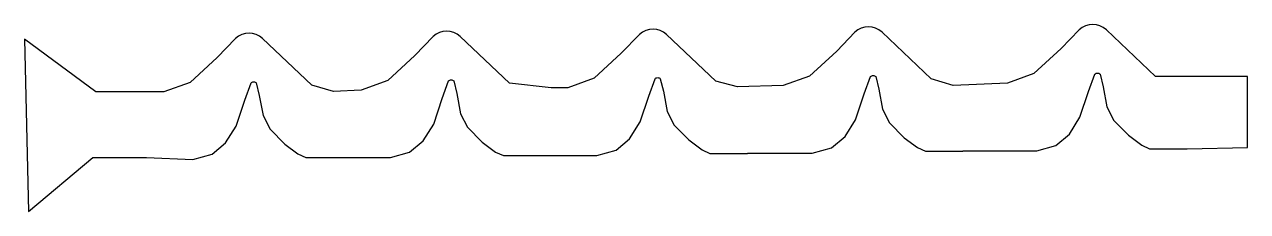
# Model space of a CAD drawing. Header units: inches. Extents: x 0 to 3421, y 0 to 523.
import ezdxf

# ---------------------------------------------------------------- set-up
doc = ezdxf.new("R2010")
doc.units = ezdxf.units.IN
doc.header["$MEASUREMENT"] = 0

msp = doc.modelspace()

# ---------------------------------------------------------------- linework, layer by layer
msp.add_lwpolyline([(1168.6, 316.4), (1186.3, 365, -0.434028), (1200.8, 365), (1209.4, 330.1), (1219.8, 273.6), (1239.3, 235.7), (1280.3, 194.1), (1317.6, 166.4), (1339.7, 156.3), (1444.4, 156.3), (1601.1, 157.1), (1654.6, 171.9), (1692.5, 203.4), (1722.2, 250.7), (1746.1, 322.6), (1763.8, 371.2, -0.434028), (1778.3, 371.2), (1786.9, 336.2), (1797.2, 279.7), (1816.8, 241.9), (1857.8, 200.3), (1895.1, 172.5), (1917.1, 162.4), (2021.9, 162.4), (2021.9, 163.2), (2203.6, 163.2), (2257.2, 178), (2295, 209.5), (2324.7, 256.8), (2348.6, 328.7), (2366.3, 377.3, -0.434028), (2380.8, 377.3), (2389.4, 342.4), (2399.8, 285.8), (2419.3, 248), (2460.3, 206.4), (2497.6, 178.6), (2519.7, 168.6), (2624.4, 168.6), (2624.4, 170), (2831.1, 170), (2884.6, 184.8), (2922.5, 216.3), (2952.1, 263.6), (2976.1, 335.5), (2993.8, 384.1, -0.434028), (3008.3, 384.1), (3016.8, 349.1), (3027.2, 292.6), (3046.8, 254.8), (3087.8, 213.2), (3125, 185.4), (3147.1, 175.3), (3251.8, 175.3), (3420.8, 179.2), (3420.8, 377.6), (3224.5, 377.7), (3163.7, 377.7), (3026, 508.3, 0.388098), (2950.2, 508.3), (2899.3, 455.5), (2823.5, 385.7), (2749.6, 358.9), (2597.1, 352.6), (2536.2, 370.9), (2398.5, 501.5, 0.388098), (2322.7, 501.5), (2271.8, 448.7), (2196, 378.9), (2122.2, 352.1), (1994.5, 348.5), (1933.7, 364.8), (1796, 495.4, 0.388098), (1720.2, 495.4), (1669.3, 442.6), (1593.5, 372.8), (1519.7, 346), (1472.8, 346), (1356.2, 358.7), (1218.5, 489.3, 0.388098), (1142.7, 489.3), (1091.8, 436.4), (1016, 366.6), (942.2, 339.8), (864.5, 336), (803.7, 353.2), (666, 483.8, 0.388098), (590.2, 483.8), (539.3, 430.9), (463.5, 361.2), (389.7, 334.3), (342.8, 334.3), (199.4, 334.3), (0, 482.2), (11.5, 0), (190.9, 150.7), (341.4, 150.7), (471.1, 145.4), (524.6, 160.3), (562.5, 191.8), (592.1, 239.1), (616.1, 311), (633.8, 359.5, -0.434028), (648.3, 359.5), (656.8, 324.6), (667.2, 268.1), (686.8, 230.3), (727.8, 188.6), (765, 160.9), (787.1, 150.8), (891.9, 150.8), (1023.6, 150.9), (1077.1, 165.7), (1115, 197.3), (1144.7, 244.6)], format="xyb", close=True)

doc.saveas('drawing.dxf')
